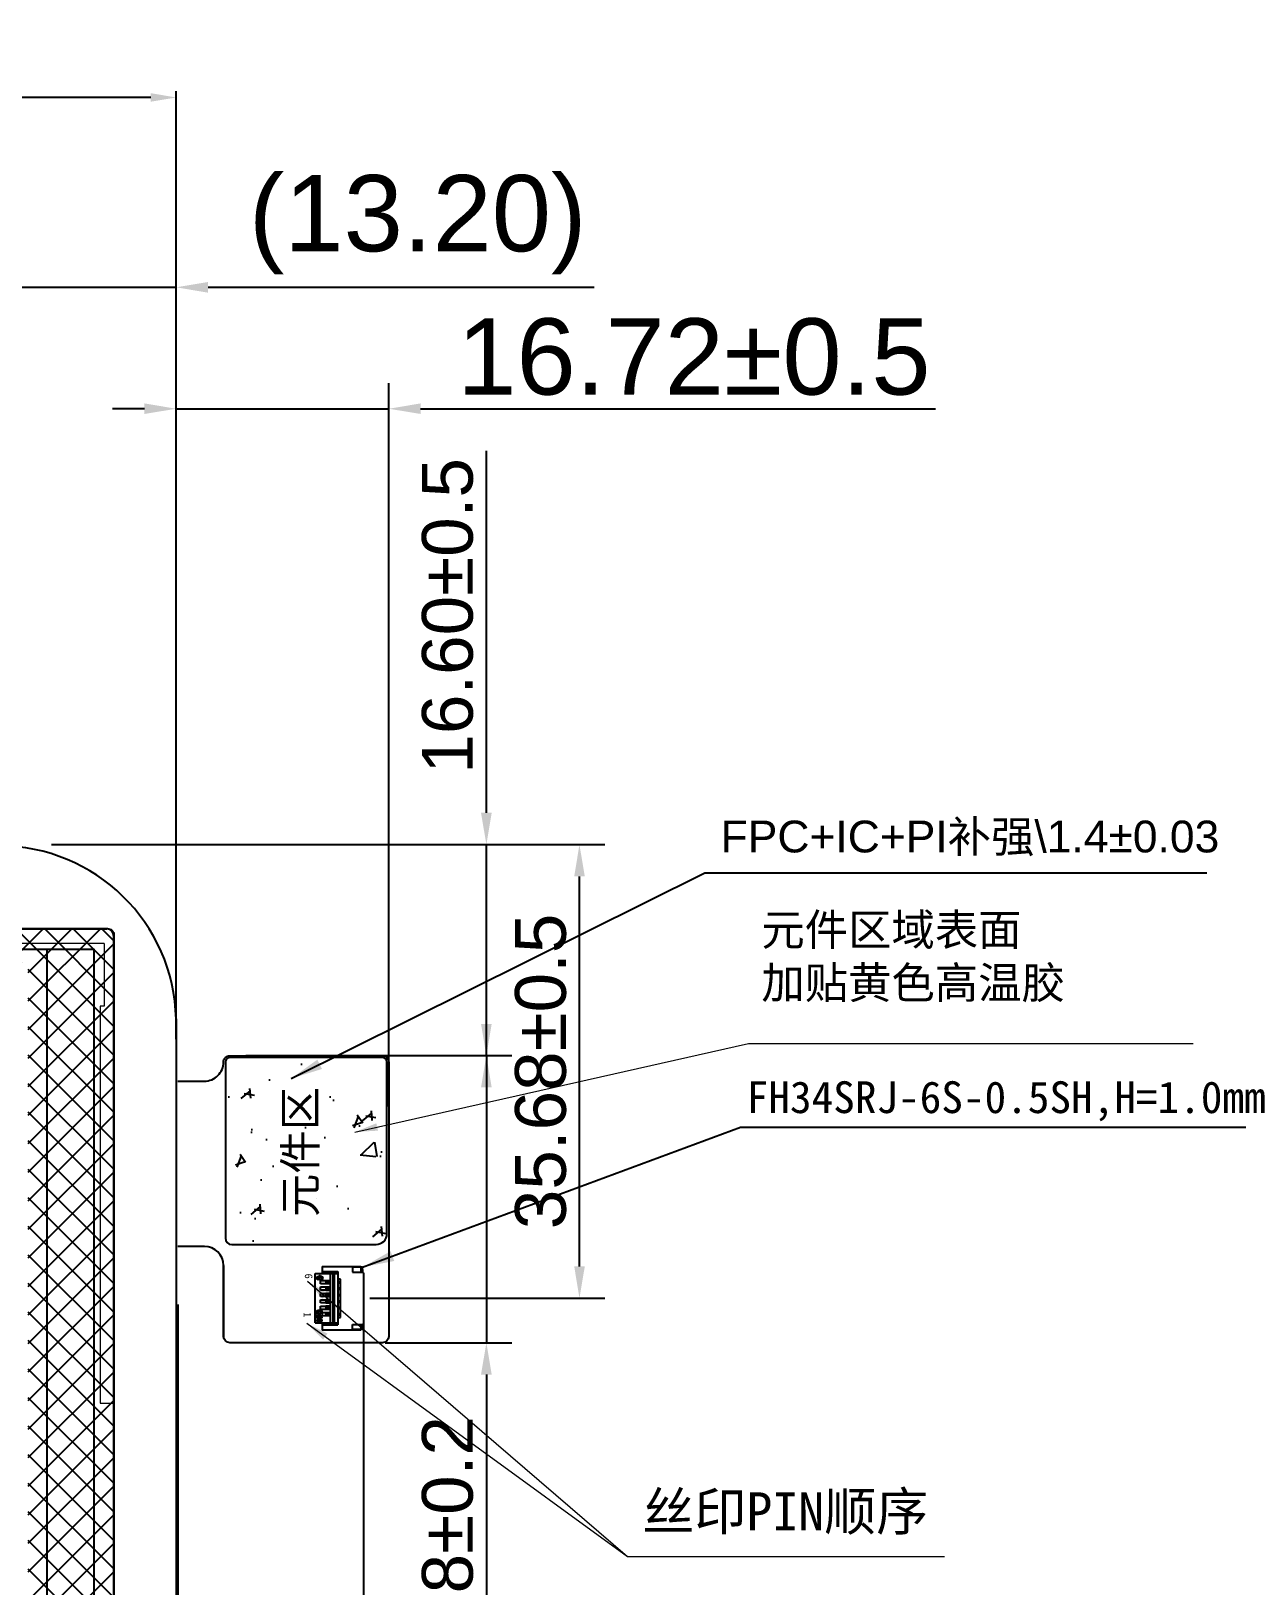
# Model space of a CAD drawing. Header units: millimetres. Extents: x 20905 to 43117, y -15595 to -5301.
# Drawn here: x 22468.1 to 22562.9, y -15026 to -14903.7 of the extents above; entities that cross this region are included whole.
import ezdxf

# ---------------------------------------------------------------- set-up
doc = ezdxf.new("R2010")
doc.units = ezdxf.units.MM
doc.header["$LTSCALE"] = 0.2
doc.header["$PDMODE"] = 35
for name, color, linetype in [('DIM', 4, 'Continuous'), ('FPC', 32, 'Continuous'), ('LCM', 5, 'Continuous'), ('tape', 62, 'Continuous'), ('元件', 1, 'Continuous'), ('反射', 4, 'Continuous')]:
    doc.layers.add(name, color=color, linetype=linetype)
doc.layers.add('HOU', color=7, linetype='Continuous', lineweight=13)
doc.styles.get("Standard").update_dxf_attribs({"font": 'simhei.ttf'})
doc.styles.add('TXT', font='arial.ttf', dxfattribs={"height": 3.5})
doc.styles.add('宋体', font='arial.ttf')
doc.dimstyles.new('D3.0', dxfattribs={"dimtxt": 3, "dimasz": 1.8, "dimexe": 1.2, "dimexo": 1.2, "dimgap": 1.2, "dimtad": 0, "dimzin": 1, "dimdsep": 46, "dimtxsty": '宋体', "dimcen": 0, "dimclrd": 3, "dimclre": 3, "dimclrt": 3, "dimadec": 0, "dimazin": 0, "dimtfac": 1, "dimtmove": 0, "dimatfit": 3, "dimfxl": 1, "dimlwd": 5, "dimlwe": 5, "dimarcsym": 0})
doc.dimstyles.get("Standard").update_dxf_attribs({"dimtxt": 4, "dimasz": 2.5, "dimexe": 1, "dimexo": 1, "dimtad": 1, "dimdsep": 46, "dimtxsty": '宋体', "dimcen": 0.09, "dimclrd": 256, "dimclre": 256, "dimclrt": 256, "dimadec": 0, "dimazin": 0, "dimtp": 0.005, "dimtm": 0.005, "dimtfac": 1, "dimtofl": 0, "dimtmove": 0, "dimatfit": 3, "dimfxl": 1, "dimtolj": 1, "dimlwd": -1, "dimlwe": -1, "dimarcsym": 0})
doc.dimstyles.new('STANDARD$0', dxfattribs={"dimtxt": 1.8, "dimasz": 2, "dimexe": 0.5, "dimexo": 0.6, "dimgap": 0.3, "dimtad": 0, "dimzin": 9, "dimdsep": 46, "dimtxsty": 'TXT', "dimcen": -2, "dimclrd": 256, "dimclre": 256, "dimclrt": 256, "dimadec": 1, "dimazin": 2, "dimtp": 0.2, "dimtm": 0.2, "dimtfac": 0.5, "dimtmove": 0, "dimatfit": 3, "dimfxl": 1, "dimtolj": 2, "dimarcsym": 0})

# ---------------------------------------------------------------- blocks, each defined once
blk = doc.blocks.new('*D44')
at = {"layer": 'Defpoints', "color": 0, "transparency": 16777216}
for p in [(22479.51, -14923.89), (22479.51, -14973.66), (22466.32, -14977.64)]:
    blk.add_point(p, dxfattribs=at)
at = {"layer": 'DIM', "lineweight": -2, "transparency": 16777216}
for p, q in [((22466.32, -14977.14), (22466.32, -14921.89)), ((22479.51, -14973.16), (22479.51, -14921.89)), ((22463.82, -14923.89), (22461.32, -14923.89)), ((22466.32, -14923.89), (22479.51, -14923.89)), ((22482.01, -14923.89), (22512.37, -14923.89))]:
    blk.add_line(p, q, dxfattribs=at)
at = {"layer": 'DIM', "transparency": 16777216}
for points in [[(22463.82, -14923.47), (22463.82, -14924.31), (22466.32, -14923.89)], [(22482.01, -14923.47), (22482.01, -14924.31), (22479.51, -14923.89)]]:
    blk.add_solid(points, dxfattribs=at)
at = {"layer": 'DIM', "transparency": 16777216, "insert": (22498.5, -14918.96), "char_height": 6, "attachment_point": 5, "style": '宋体'}
blk.add_mtext('\\A2;(13.20)', dxfattribs=at)
blk = doc.blocks.new('AUDIT_I_220730101107-2')
at = {"layer": 'FPC'}
h = blk.add_hatch(dxfattribs=at)
h.set_pattern_fill('AR-CONC', color=256, scale=0.05, style=0)
h.set_pattern_definition([(50, (-29004.0766, -694.529), (9.1092334, -0.7969543), [0.9525, -10.4775]), (355, (-29004.077, -694.529), (-1.7621413, 9.552832), [0.762, -8.382]), (100.451, (-29003.3175, -694.595), (7.347125, 8.7558344), [0.8095, -8.9045]), (46.1842, (-29004.077, -691.989), (13.553952, -2.1021164), [1.42875, -15.71625]), (96.6356, (-29002.947, -692.164), (11.870212, 12.371278), [1.21425, -13.35675]), (351.184, (-29004.077, -691.989), (11.87023, 12.371256), [1.143, -12.573]), (21, (-29002.8066, -692.624), (7.580744, -5.113276), [0.9525, -10.4775]), (326, (-29002.807, -692.624), (3.0901014, 9.2093983), [0.762, -8.382]), (71.4514, (-29002.175, -693.05), (10.6708245, 4.096143), [0.8095, -8.9045]), (37.5, (-29004.0766, -694.5287), (0.15443016, 4.22775194), [0, -8.2804, 0, -8.509, 0, -8.41375]), (7.5, (-29004.0766, -694.5287), (3.3409831, 5.00902874), [0, -4.8514, 0, -8.0899, 0, -3.20675]), (327.5, (-29006.9087, -694.5287), (6.77952976, -0.2864372), [0, -3.175, 0, -9.906, 0, -13.1445]), (317.5, (-29008.179, -694.529), (7.4064591, 1.2713246), [0, -4.1275, 0, -6.5786, 0, -9.3345])])
edge = h.paths.add_edge_path()
edge.add_line((11.54, -8.07), (-1.96, -8.07))
edge.add_arc((-1.96, -7.72), 0.35, 180, 270, ccw=False)
edge.add_line((-2.31, -7.72), (-2.31, 4.28))
edge.add_arc((-1.96, 4.28), 0.35, 89.9871, 180, ccw=False)
edge.add_arc((-1.96, 6.28), 1.65, 269.9871, 270)
edge.add_line((-1.96, 4.63), (11.89, 4.63))
edge.add_arc((11.89, 4.13), 0.5, 0, 90, ccw=False)
edge.add_line((12.39, 4.13), (12.39, -7.22))
edge.add_arc((11.54, -7.22), 0.85, 270, 360, ccw=False)
blk = doc.blocks.new('Z$W@#3A296A24')
at = {"color": 7, "linetype": 'Continuous'}
for p, q in [((3.6, 5), (0.55, 5)), ((0.55, 4.44), (0.55, 5)), ((3.6, 4.6), (3.6, 5)), ((0, 4.44), (1.78, 4.44)), ((0, 4.44), (0, 0.56)), ((0.18, 4.06), (0.11, 4)), ((0.11, 3.77), (0.11, 4)), ((0.11, 3.77), (0.14, 3.75)), ((0.14, 3.75), (0.11, 3.73)), ((0.11, 3.51), (0.11, 3.73)), ((0.12, 4.29), (0.56, 4.29)), ((0.12, 4.23), (0.12, 4.29)), ((0.45, 4.23), (0.12, 4.23)), ((0.45, 4.23), (0.18, 4.06)), ((0.22, 3.95), (0.25, 3.98)), ((0.22, 3.95), (0.22, 3.82)), ((0.25, 3.79), (0.22, 3.82)), ((0.22, 3.68), (0.25, 3.71)), ((0.22, 3.56), (0.22, 3.68)), ((0.56, 3.98), (0.25, 3.98)), ((0.25, 3.79), (0.43, 3.79)), ((0.43, 3.71), (0.25, 3.71)), ((0.3, 4.06), (0.56, 4.23)), ((0.3, 4.06), (0.5, 4.06)), ((0.46, 3.82), (0.43, 3.79)), ((0.43, 3.71), (0.46, 3.68)), ((0.46, 3.95), (0.51, 3.95)), ((0.46, 3.82), (0.46, 3.95)), ((0.46, 3.56), (0.46, 3.68)), ((0.56, 4), (0.5, 4.06)), ((0.56, 3.89), (0.51, 3.95)), ((0.54, 3.75), (0.56, 3.77)), ((0.56, 3.73), (0.54, 3.75)), ((0.55, 4.6), (1.78, 4.6)), ((0.55, 4.57), (0.7, 4.47)), ((0.56, 4.29), (0.56, 4.23)), ((0.56, 4), (0.56, 3.98)), ((0.56, 3.89), (0.56, 3.77)), ((0.56, 3.73), (0.56, 3.51)), ((0.7, 4.47), (1.78, 4.47)), ((0.7, 4.47), (0.7, 4.44)), ((0.85, 3.86), (1.18, 3.86)), ((0.85, 3.62), (0.85, 3.86)), ((0.85, 3.79), (1.18, 3.79)), ((0.85, 3.69), (1.18, 3.69)), ((0.9, 4.44), (0.9, 4.47)), ((0.9, 3.79), (0.9, 3.86)), ((0.9, 3.62), (0.9, 3.69)), ((0.91, 3.69), (0.91, 3.79)), ((0.93, 3.79), (0.93, 3.86)), ((0.93, 3.62), (0.93, 3.69)), ((0.95, 3.62), (1.05, 3.69)), ((1.05, 3.81), (0.98, 3.86)), ((1.01, 3.69), (1.01, 3.79)), ((1.05, 3.81), (1.18, 3.81)), ((1.08, 3.69), (1.08, 3.79)), ((1.18, 0.53), (1.18, 4.47)), ((1.23, 4.44), (1.23, 4.47)), ((1.34, 4.44), (1.48, 4.52)), ((1.34, 4.44), (1.34, 4.47)), ((1.43, 4.44), (1.43, 0.56)), ((1.53, 4.52), (1.48, 4.52)), ((1.53, 4.52), (1.64, 4.44)), ((1.53, 4.44), (1.53, 0.56)), ((1.78, 0.4), (1.78, 4.6)), ((1.78, 4), (2, 4)), ((1.78, 3.81), (2, 3.81)), ((2, 3.79), (1.78, 3.79)), ((1.78, 3.69), (2, 3.69)), ((2, 4), (2, 1)), ((3.73, 4.76), (3.6, 4.76)), ((3.6, 4.61), (3.73, 4.61)), ((3.7, 4.6), (3.6, 4.6)), ((3.7, 4.6), (3.8, 4.5)), ((3.72, 4.61), (3.72, 4.76)), ((3.73, 4.76), (3.73, 4.61)), ((3.8, 0.5), (3.8, 4.5)), ((0.11, 3.51), (0.18, 3.45)), ((0.5, 3.45), (0.18, 3.45)), ((0.25, 3.52), (0.22, 3.56)), ((0.25, 3.52), (0.43, 3.52)), ((0.46, 3.56), (0.43, 3.52)), ((0.5, 3.45), (0.56, 3.51)), ((0.85, 3.62), (1.18, 3.62)), ((0.85, 3.36), (1.18, 3.36)), ((0.85, 3.12), (0.85, 3.36)), ((0.85, 3.29), (1.18, 3.29)), ((0.85, 3.19), (1.18, 3.19)), ((1.18, 3.12), (0.85, 3.12)), ((0.85, 2.86), (1.18, 2.86)), ((0.85, 2.62), (0.85, 2.86)), ((0.85, 2.79), (1.18, 2.79)), ((0.85, 2.69), (1.18, 2.69)), ((1.18, 2.62), (0.85, 2.62)), ((0.9, 3.29), (0.9, 3.36)), ((0.9, 3.12), (0.9, 3.19)), ((0.9, 2.79), (0.9, 2.86)), ((0.9, 2.62), (0.9, 2.69)), ((0.91, 3.29), (0.91, 3.19)), ((0.91, 2.69), (0.91, 2.79)), ((0.93, 3.29), (0.93, 3.36)), ((0.93, 3.12), (0.93, 3.19)), ((0.93, 2.79), (0.93, 2.86)), ((0.93, 2.62), (0.93, 2.69)), ((0.95, 3.12), (1.05, 3.19)), ((0.95, 2.62), (1.05, 2.69)), ((1.05, 3.31), (0.98, 3.36)), ((1.05, 2.81), (0.98, 2.86)), ((1.01, 3.19), (1.01, 3.29)), ((1.01, 2.79), (1.01, 2.69)), ((1.05, 3.31), (1.18, 3.31)), ((1.05, 2.81), (1.18, 2.81)), ((1.08, 3.19), (1.08, 3.29)), ((1.08, 2.79), (1.08, 2.69)), ((1.78, 3.31), (2, 3.31)), ((2, 3.29), (1.78, 3.29)), ((1.78, 3.19), (2, 3.19)), ((1.78, 2.81), (2, 2.81)), ((2, 2.79), (1.78, 2.79)), ((1.78, 2.69), (2, 2.69)), ((0.85, 2.36), (1.18, 2.36)), ((0.85, 2.12), (0.85, 2.36)), ((0.85, 2.29), (1.18, 2.29)), ((0.85, 2.19), (1.18, 2.19)), ((1.18, 2.12), (0.85, 2.12)), ((0.85, 1.86), (1.18, 1.86)), ((0.85, 1.62), (0.85, 1.86)), ((0.85, 1.79), (1.18, 1.79)), ((0.85, 1.69), (1.18, 1.69)), ((1.18, 1.62), (0.85, 1.62)), ((1.18, 1.36), (0.85, 1.36)), ((0.85, 1.12), (0.85, 1.36)), ((0.85, 1.29), (1.18, 1.29)), ((0.9, 2.29), (0.9, 2.36)), ((0.9, 2.12), (0.9, 2.19)), ((0.9, 1.79), (0.9, 1.86)), ((0.9, 1.62), (0.9, 1.69)), ((0.9, 1.29), (0.9, 1.36)), ((0.91, 2.19), (0.91, 2.29)), ((0.91, 1.79), (0.91, 1.69)), ((0.91, 1.19), (0.91, 1.29)), ((0.93, 2.36), (0.93, 2.29)), ((0.93, 2.19), (0.93, 2.12)), ((0.93, 1.79), (0.93, 1.86)), ((0.93, 1.62), (0.93, 1.69)), ((0.93, 1.36), (0.93, 1.29)), ((0.95, 2.12), (1.05, 2.19)), ((0.95, 1.62), (1.05, 1.69)), ((1.05, 2.31), (0.98, 2.36)), ((1.05, 1.81), (0.98, 1.86)), ((1.05, 1.31), (0.98, 1.36)), ((1.01, 2.19), (1.01, 2.29)), ((1.01, 1.69), (1.01, 1.79)), ((1.01, 1.29), (1.01, 1.19)), ((1.18, 2.31), (1.05, 2.31)), ((1.18, 1.81), (1.05, 1.81)), ((1.18, 1.31), (1.05, 1.31)), ((1.08, 2.19), (1.08, 2.29)), ((1.08, 1.69), (1.08, 1.79)), ((1.08, 1.29), (1.08, 1.19)), ((2, 2.31), (1.78, 2.31)), ((2, 2.29), (1.78, 2.29)), ((1.78, 2.19), (2, 2.19)), ((2, 1.81), (1.78, 1.81)), ((2, 1.79), (1.78, 1.79)), ((1.78, 1.69), (2, 1.69)), ((2, 1.31), (1.78, 1.31)), ((2, 1.29), (1.78, 1.29)), ((0, 0.56), (1.78, 0.56)), ((0.16, 0.97), (0.15, 0.93)), ((0.15, 0.89), (0.15, 0.93)), ((0.15, 0.89), (0.16, 0.84)), ((0.19, 1.02), (0.16, 0.97)), ((0.16, 0.84), (0.19, 0.8)), ((0.23, 1.05), (0.19, 1.02)), ((0.19, 0.8), (0.23, 0.77)), ((0.2, 0.94), (0.21, 0.96)), ((0.2, 0.94), (0.2, 0.88)), ((0.21, 0.85), (0.2, 0.88)), ((0.21, 0.96), (0.23, 0.99)), ((0.23, 0.82), (0.21, 0.85)), ((0.26, 1.06), (0.23, 1.05)), ((0.23, 0.99), (0.26, 1.01)), ((0.26, 0.81), (0.23, 0.82)), ((0.23, 0.77), (0.27, 0.75)), ((0.26, 1.06), (0.26, 1.01)), ((0.28, 0.8), (0.26, 0.81)), ((0.27, 0.75), (0.34, 0.74)), ((0.34, 0.79), (0.28, 0.8)), ((0.32, 0.98), (0.31, 0.94)), ((0.31, 0.89), (0.31, 0.94)), ((0.31, 0.89), (0.32, 0.84)), ((0.35, 1.03), (0.32, 0.98)), ((0.32, 0.84), (0.36, 0.79)), ((0.34, 0.79), (0.36, 0.79)), ((0.41, 0.74), (0.34, 0.74)), ((0.38, 1.06), (0.35, 1.03)), ((0.36, 0.95), (0.37, 0.97)), ((0.36, 0.95), (0.36, 0.88)), ((0.37, 0.85), (0.36, 0.88)), ((0.37, 0.97), (0.39, 1)), ((0.39, 0.82), (0.37, 0.85)), ((0.43, 1.08), (0.38, 1.06)), ((0.39, 1), (0.41, 1.02)), ((0.41, 0.81), (0.39, 0.82)), ((0.41, 1.02), (0.44, 1.03)), ((0.44, 0.8), (0.41, 0.81)), ((0.41, 0.74), (0.48, 0.75)), ((0.43, 1.08), (0.48, 1.08)), ((0.47, 1.03), (0.44, 1.03)), ((0.44, 0.8), (0.47, 0.8)), ((0.47, 1.03), (0.49, 1.02)), ((0.49, 0.81), (0.47, 0.8)), ((0.52, 1.06), (0.48, 1.08)), ((0.48, 0.75), (0.52, 0.77)), ((0.49, 1.02), (0.52, 1)), ((0.52, 0.82), (0.49, 0.81)), ((0.56, 1.03), (0.52, 1.06)), ((0.52, 1), (0.54, 0.97)), ((0.54, 0.85), (0.52, 0.82)), ((0.52, 0.77), (0.56, 0.8)), ((0.54, 0.97), (0.55, 0.95)), ((0.55, 0.88), (0.54, 0.85)), ((0.55, 0.88), (0.55, 0.95)), ((0.55, 0), (0.55, 0.56)), ((0.7, 0.53), (0.55, 0.43)), ((0.55, 0.4), (1.78, 0.4)), ((0.59, 0.98), (0.56, 1.03)), ((0.56, 0.8), (0.59, 0.84)), ((0.6, 0.94), (0.59, 0.98)), ((0.59, 0.84), (0.6, 0.89)), ((0.6, 0.94), (0.6, 0.89)), ((0.7, 0.56), (0.7, 0.53)), ((1.78, 0.53), (0.7, 0.53)), ((0.85, 1.19), (1.18, 1.19)), ((0.85, 1.12), (1.18, 1.12)), ((0.9, 1.12), (0.9, 1.19)), ((0.9, 0.53), (0.9, 0.56)), ((0.93, 1.19), (0.93, 1.12)), ((0.95, 1.12), (1.05, 1.19)), ((1.23, 0.53), (1.23, 0.56)), ((1.34, 0.56), (1.48, 0.48)), ((1.34, 0.53), (1.34, 0.56)), ((1.48, 0.48), (1.53, 0.48)), ((1.53, 0.48), (1.64, 0.56)), ((1.78, 1.19), (2, 1.19)), ((2, 1), (1.78, 1)), ((3.6, 0.4), (3.7, 0.4)), ((3.6, 0), (3.6, 0.4)), ((3.73, 0.39), (3.6, 0.39)), ((3.6, 0.24), (3.73, 0.24)), ((3.8, 0.5), (3.7, 0.4)), ((3.72, 0.24), (3.72, 0.39)), ((3.73, 0.39), (3.73, 0.24)), ((0.55, 0), (3.6, 0))]:
    blk.add_line(p, q, dxfattribs=at)
at = {"color": 4, "linetype": 'Continuous'}
for p, q in [((3.74, 4.95), (2.94, 4.95)), ((2.94, 4.95), (2.94, 4.55)), ((3.74, 4.55), (3.74, 4.95)), ((1.18, 3.87), (0.44, 3.87)), ((0.44, 3.87), (0.44, 3.61)), ((2.94, 4.55), (3.74, 4.55)), ((0.44, 3.61), (1.18, 3.61)), ((1.18, 3.37), (0.44, 3.37)), ((0.44, 3.37), (0.44, 3.11)), ((0.44, 3.11), (1.18, 3.11)), ((1.18, 2.87), (0.44, 2.87)), ((0.44, 2.87), (0.44, 2.61)), ((0.44, 2.61), (1.18, 2.61)), ((1.18, 2.37), (0.44, 2.37)), ((0.44, 2.37), (0.44, 2.11)), ((0.44, 2.11), (1.18, 2.11)), ((1.18, 1.87), (0.44, 1.87)), ((0.44, 1.87), (0.44, 1.61)), ((0.44, 1.61), (1.18, 1.61)), ((1.18, 1.37), (0.44, 1.37)), ((0.44, 1.37), (0.44, 1.11)), ((0.44, 1.11), (1.18, 1.11)), ((2.94, 0.45), (3.74, 0.45)), ((2.94, 0.05), (2.94, 0.45)), ((3.74, 0.05), (2.94, 0.05)), ((3.74, 0.45), (3.74, 0.05))]:
    blk.add_line(p, q, dxfattribs=at)
blk = doc.blocks.new('*D48')
at = {"layer": 'Defpoints', "color": 0, "transparency": 16777216}
for p in [(22479.51, -14933.44), (22479.51, -14976.6), (22496.23, -14988.81)]:
    blk.add_point(p, dxfattribs=at)
at = {"layer": 'DIM', "lineweight": -2, "transparency": 16777216}
for p, q in [((22479.51, -14976.1), (22479.51, -14931.44)), ((22496.23, -14988.31), (22496.23, -14931.44)), ((22477.01, -14933.44), (22474.51, -14933.44)), ((22479.51, -14933.44), (22496.23, -14933.44)), ((22498.73, -14933.44), (22539.21, -14933.44))]:
    blk.add_line(p, q, dxfattribs=at)
at = {"layer": 'DIM', "transparency": 16777216}
for points in [[(22477.01, -14933.02), (22477.01, -14933.85), (22479.51, -14933.44)], [(22498.73, -14933.02), (22498.73, -14933.85), (22496.23, -14933.44)]]:
    blk.add_solid(points, dxfattribs=at)
at = {"layer": 'DIM', "transparency": 16777216, "insert": (22520.22, -14929.37), "char_height": 6, "attachment_point": 5, "style": '宋体'}
blk.add_mtext('\\A2;16.72%%P0.5', dxfattribs=at)
blk = doc.blocks.new('*D49')
at = {"layer": 'Defpoints', "color": 0, "transparency": 16777216}
for p in [(22469.2, -14967.72), (22484.48, -14984.32), (22503.9, -14984.32)]:
    blk.add_point(p, dxfattribs=at)
at = {"layer": 'DIM', "lineweight": -2, "transparency": 16777216}
for p, q in [((22503.9, -14965.22), (22503.9, -14936.74)), ((22469.7, -14967.72), (22505.9, -14967.72)), ((22503.9, -14984.32), (22503.9, -14967.72)), ((22484.98, -14984.32), (22505.9, -14984.32)), ((22503.9, -14986.82), (22503.9, -14989.32))]:
    blk.add_line(p, q, dxfattribs=at)
at = {"layer": 'DIM', "transparency": 16777216}
for points in [[(22503.48, -14965.22), (22504.32, -14965.22), (22503.9, -14967.72)], [(22503.48, -14986.82), (22504.32, -14986.82), (22503.9, -14984.32)]]:
    blk.add_solid(points, dxfattribs=at)
at = {"layer": 'DIM', "transparency": 16777216, "insert": (22500.86, -14949.73), "char_height": 6, "attachment_point": 5, "rotation": 90, "style": '宋体'}
blk.add_mtext('\\A2;{\\H0.66667x;16.60%%P0.5}', dxfattribs=at)
blk = doc.blocks.new('*D51')
at = {"layer": 'Defpoints', "color": 0, "transparency": 16777216}
for p in [(22495.44, -14984.32), (22495.44, -15006.9), (22503.9, -15006.9)]:
    blk.add_point(p, dxfattribs=at)
at = {"layer": 'DIM', "lineweight": -2, "transparency": 16777216}
for p, q in [((22503.9, -14981.82), (22503.9, -14979.32)), ((22495.94, -14984.32), (22505.9, -14984.32)), ((22503.9, -14984.32), (22503.9, -15006.9)), ((22495.94, -15006.9), (22505.9, -15006.9)), ((22503.9, -15009.4), (22503.9, -15038.26))]:
    blk.add_line(p, q, dxfattribs=at)
at = {"layer": 'DIM', "transparency": 16777216}
for points in [[(22503.48, -14981.82), (22504.32, -14981.82), (22503.9, -14984.32)], [(22503.48, -15009.4), (22504.32, -15009.4), (22503.9, -15006.9)]]:
    blk.add_solid(points, dxfattribs=at)
at = {"layer": 'DIM', "transparency": 16777216, "insert": (22500.86, -15025.08), "char_height": 6, "attachment_point": 5, "rotation": 90, "style": '宋体'}
blk.add_mtext('\\A2;{\\H0.66667x;22.58%%P0.2}', dxfattribs=at)
blk = doc.blocks.new('*D52')
at = {"layer": 'Defpoints', "color": 0, "transparency": 16777216}
for p in [(22479.63, -15003.4), (22494.23, -15003.4), (22479.63, -15047.21)]:
    blk.add_point(p, dxfattribs=at)
at = {"layer": 'DIM', "lineweight": -2, "transparency": 16777216}
for p, q in [((22479.63, -15003.9), (22479.63, -15049.21)), ((22494.23, -15003.9), (22494.23, -15049.21)), ((22477.13, -15047.21), (22474.63, -15047.21)), ((22479.63, -15047.21), (22494.23, -15047.21)), ((22496.73, -15047.21), (22525.21, -15047.21))]:
    blk.add_line(p, q, dxfattribs=at)
at = {"layer": 'DIM', "transparency": 16777216}
for points in [[(22477.13, -15046.79), (22477.13, -15047.63), (22479.63, -15047.21)], [(22496.73, -15046.79), (22496.73, -15047.63), (22494.23, -15047.21)]]:
    blk.add_solid(points, dxfattribs=at)
at = {"layer": 'DIM', "transparency": 16777216, "insert": (22512.22, -15044.17), "char_height": 6, "attachment_point": 5, "style": '宋体'}
blk.add_mtext('\\A2;{\\H0.66667x;14.60%%P0.5}', dxfattribs=at)
blk = doc.blocks.new('*D53')
at = {"layer": 'Defpoints', "color": 0, "transparency": 16777216}
for p in [(22471.75, -14967.72), (22511.22, -14967.72), (22494.23, -15003.4)]:
    blk.add_point(p, dxfattribs=at)
at = {"layer": 'DIM', "lineweight": -2, "transparency": 16777216}
for p, q in [((22472.25, -14967.72), (22513.22, -14967.72)), ((22511.22, -15000.9), (22511.22, -14970.22)), ((22494.73, -15003.4), (22513.22, -15003.4))]:
    blk.add_line(p, q, dxfattribs=at)
at = {"layer": 'DIM', "transparency": 16777216}
for points in [[(22510.81, -14970.22), (22511.64, -14970.22), (22511.22, -14967.72)], [(22510.81, -15000.9), (22511.64, -15000.9), (22511.22, -15003.4)]]:
    blk.add_solid(points, dxfattribs=at)
at = {"layer": 'DIM', "transparency": 16777216, "insert": (22508.18, -14985.56), "char_height": 6, "attachment_point": 5, "rotation": 90, "style": '宋体'}
blk.add_mtext('\\A2;{\\H0.66667x;35.68%%P0.5}', dxfattribs=at)
blk = doc.blocks.new('LCM')
at = {"layer": 'tape', "linetype": 'ByBlock'}
h = blk.add_hatch(dxfattribs=at)
h.set_pattern_fill('ANSI37', color=256, scale=0.5, style=0)
h.set_pattern_definition([(45, (-4594.2397, 2209.7575), (-1.122532, 1.122532), []), (135, (-4594.2397, 2209.7575), (-1.122532, -1.122532), [])])
edge = h.paths.add_edge_path()
edge.add_line((33.171, -226.368), (31.171, -225.368))
edge.add_line((31.171, -225.368), (-3.32, -225.368))
edge.add_arc((-3.32, -224.868), 0.5, 180, 270, ccw=False)
edge.add_line((-3.82, -224.868), (-3.82, 2.732))
edge.add_arc((-3.32, 2.732), 0.5, 90, 180, ccw=False)
edge.add_line((-3.32, 3.232), (138.68, 3.232))
edge.add_arc((138.68, 2.732), 0.5, 0, 90, ccw=False)
edge.add_line((139.18, 2.732), (139.18, -224.868))
edge.add_arc((138.68, -224.868), 0.5, -90, 0, ccw=False)
edge.add_line((138.68, -225.368), (85.386, -225.368))
edge.add_line((85.386, -225.368), (83.711, -226.368))
edge.add_line((83.711, -226.368), (33.171, -226.368))
h.paths.add_polyline_path([(-1.1, -218.64), (136.46, -218.64), (136.46, 1.1), (-1.1, 1.1)], flags=16)
at = {"layer": 'HOU', "linetype": 'ByBlock'}
for p, q in [((139.13, 2.682), (139.13, -224.818)), ((138.01, -224.6), (138.01, -216.3)), ((101.864, -224.3), (101.864, -225.318)), ((133.08, -224.3), (101.864, -224.3)), ((133.08, -224.6), (133.08, -224.3)), ((138.01, -224.6), (133.08, -224.6)), ((138.63, -225.318), (-3.27, -225.318))]:
    blk.add_line(p, q, dxfattribs=at)
blk.add_arc((138.63, -224.818), 0.5, 270, 0, dxfattribs=at)
at = {"layer": 'LCM', "linetype": 'ByBlock'}
for points in [[(-2.2, 2), (137.56, 2), (137.56, -223.8), (-2.2, -223.8)], [(137.56, -220.1), (-2.2, -220.1), (-2.2, 2), (137.56, 2)]]:
    blk.add_lwpolyline(points, close=True, dxfattribs=at)
at = {"layer": 'tape', "linetype": 'ByBlock'}
blk.add_lwpolyline([(33.171, -226.368), (31.171, -225.368), (-3.32, -225.368, -0.4142136), (-3.82, -224.868), (-3.82, 2.732, -0.4142136), (-3.32, 3.232), (138.68, 3.232, -0.4142136), (139.18, 2.732), (139.18, -224.868, -0.4142136), (138.68, -225.368), (85.386, -225.368), (85.386, -225.368), (83.711, -226.368)], format="xyb", close=True, dxfattribs=at)
blk = doc.blocks.new('*D84')
at = {"layer": 'Defpoints', "color": 0, "transparency": 16777216}
for p in [(22479.51, -14908.96), (22235.55, -14981.72), (22479.51, -14983.63)]:
    blk.add_point(p, dxfattribs=at)
at = {"layer": '反射', "lineweight": -2, "transparency": 16777216}
for p, q in [((22235.55, -14981.12), (22235.55, -14908.46)), ((22237.55, -14908.96), (22337.55, -14908.96)), ((22477.51, -14908.96), (22377.51, -14908.96)), ((22479.51, -14983.03), (22479.51, -14908.46))]:
    blk.add_line(p, q, dxfattribs=at)
at = {"layer": '反射', "transparency": 16777216}
for points in [[(22237.55, -14908.62), (22237.55, -14909.29), (22235.55, -14908.96)], [(22477.51, -14908.62), (22477.51, -14909.29), (22479.51, -14908.96)]]:
    blk.add_solid(points, dxfattribs=at)
at = {"layer": '反射', "transparency": 16777216, "insert": (22357.53, -14908.96), "char_height": 3.5, "attachment_point": 5, "style": 'TXT'}
blk.add_mtext('\\A2;243.96(LENS OD)', dxfattribs=at)

msp = doc.modelspace()

# ---------------------------------------------------------------- linework, layer by layer
at = {"color": 7, "linetype": 'Continuous'}
msp.add_line((22479.5121, -14983.171), (22479.5121, -15106.475), dxfattribs=at)
msp.add_arc((22465.5974, -14981.723), 13.9, 1.19088, 90, dxfattribs=at)
msp.add_open_spline([(22479.4944, -14981.4342), (22479.5004, -14981.7234), (22479.5087, -14982.3022), (22479.5114, -14982.8813), (22479.5121, -14983.171)], degree=3, knots=[0, 0, 0, 0, 0.4998712, 1, 1, 1, 1], dxfattribs=at)
at = {"layer": 'FPC'}
msp.add_line((22483.2284, -15000.823), (22483.2284, -15006.4035), dxfattribs=at)
msp.add_lwpolyline([(22479.6254, -14986.3235), (22481.7284, -14986.3235, 0.41427967), (22483.2284, -14984.8231, -0.41427967), (22483.7284, -14984.323), (22495.7284, -14984.323, -0.41421356), (22496.2284, -14984.823), (22496.2284, -15006.4035, -0.41421356), (22495.7284, -15006.9035), (22483.7284, -15006.9035, -0.41421356), (22483.2284, -15006.4035), (22483.2284, -15000.823, 0.41421356), (22481.7284, -14999.323), (22479.6254, -14999.323)], format="xyb", dxfattribs=at)
at = {"layer": 'FPC', "color": 0}
msp.add_lwpolyline([(22496.0784, -14998.323), (22496.0784, -14984.823, 0.41421356), (22495.7284, -14984.473), (22483.7284, -14984.473, 0.41427967), (22483.3784, -14984.8231, -0.00005643), (22483.3784, -14984.8235), (22483.3784, -14998.673, 0.41421356), (22483.8784, -14999.173), (22495.2284, -14999.173, 0.41421356)], format="xyb", close=True, dxfattribs=at)

# ---------------------------------------------------------------- block references
at = {"xscale": -1, "rotation": 180}
msp.add_blockref('Z$W@#3A296A24', (22490.4284, -15000.9035), dxfattribs=at)
at = {"layer": 'FPC', "color": 0, "xscale": -1, "rotation": 90}
msp.add_blockref('AUDIT_I_220730101107-2', (22488.006, -14986.7842), dxfattribs=at)
at = {"layer": 'LCM', "rotation": 90}
msp.add_blockref('LCM', (22249.2374, -15113.503), dxfattribs=at)

# ---------------------------------------------------------------- texts
at = {"char_height": 2.5, "attachment_point": 1, "style": '宋体'}
for s, insert, width in [('FPC+IC+PI{\\fSimSun|b0|i0|c134|p2;补强}\\\\1.4±0.03', (22522.3248, -14965.8347), 39.898738), ('{\\fSimSun|b0|i0|c134|p2;\\C0;FH34SRJ-6S-0.5SH,H=1.0mm}', (22524.3716, -14986.3375), 42.750889)]:
    msp.add_mtext(s, dxfattribs=dict(at, insert=insert, width=width))
at = {"layer": 'DIM', "width": 36.009371, "attachment_point": 1, "style": '宋体'}
for s, insert, char_height in [('{\\fSimSun|b0|i0|c134|p2;\\C1;元件区域表面\\P加贴黄色高温胶}', (22525.5261, -14973.1636), 2.5), ('{\\fSimSun|b0|i0|c134|p2;\\C1;丝印PIN顺序}', (22516.1612, -15018.6583), 3)]:
    msp.add_mtext(s, dxfattribs=dict(at, insert=insert, char_height=char_height))
at = {"layer": 'FPC', "color": 6, "char_height": 0.6, "width": 0.367236, "attachment_point": 3, "rotation": 270}
for s, insert in [('6', (22490.228, -15001.8676)), ('1', (22490.1203, -15004.9064))]:
    msp.add_mtext(s, dxfattribs=dict(at, insert=insert))
at = {"layer": '元件', "color": 0, "lineweight": 9, "insert": (22488.006, -14986.7842), "char_height": 2.5, "width": 11.027006, "attachment_point": 3, "rotation": 90}
msp.add_mtext('元件区', dxfattribs=at)

# ---------------------------------------------------------------- dimensions: what is measured, and where the dimension line sits
at = {"layer": 'DIM'}
for base, p1, p2, text, picture, middle in [((22479.5121, -14923.8905), (22466.3154, -14977.643), (22479.5121, -14973.6602), '(<>)', '*D44', (22498.4992, -14923.8905)), ((22479.5121, -14933.4357), (22496.2284, -14988.8136), (22479.5121, -14976.598), '<>%%P0.5', '*D48', (22520.2182, -14933.4357)), ((22479.6254, -15047.209), (22494.2284, -15003.4035), (22479.6254, -15003.4035), '{\\H0.66667x;<>%%P0.5}', '*D52', (22512.2216, -15047.209))]:
    dim = msp.add_linear_dim(base=base, p1=p1, p2=p2, text=text, dimstyle='STANDARD$0', override={"dimtxt": 6, "dimasz": 2.5, "dimexe": 2, "dimexo": 0.5, "dimgap": 1, "dimtad": 1, "dimzin": 0, "dimtxsty": '宋体', "dimaunit": 1, "dimadec": 4, "dimatfit": 0, "dimtvp": 0.928571, "dimarcsym": 2}, dxfattribs=at)
    dim.commit()
    dim.dimension.update_dxf_attribs({"geometry": picture, "text_midpoint": middle, "dimtype": 160})
dim = msp.add_linear_dim(base=(22503.9012, -14984.323), p1=(22469.1982, -14967.723), p2=(22484.4788, -14984.323), angle=90, text='{\\H0.66667x;<>%%P0.5}', dimstyle='STANDARD$0', override={"dimtxt": 6, "dimasz": 2.5, "dimexe": 2, "dimexo": 0.5, "dimgap": 1, "dimtad": 1, "dimzin": 0, "dimtxsty": '宋体', "dimaunit": 1, "dimadec": 4, "dimatfit": 0, "dimtvp": 0.928571, "dimarcsym": 2}, dxfattribs=at)
dim.commit()
dim.dimension.update_dxf_attribs({"geometry": '*D49', "text_midpoint": (22503.9012, -14949.7298), "dimtype": 160})
for base, p1, p2, text, picture, middle in [((22511.2245, -14967.723), (22494.2284, -15003.4035), (22471.749, -14967.723), '{\\H0.66667x;<>%%P0.5}', '*D53', (22508.1809, -14985.5633)), ((22503.9012, -15006.9035), (22495.44, -14984.323), (22495.44, -15006.9035), '{\\H0.66667x;<>%%P0.2}', '*D51', (22500.8589, -15025.0836))]:
    dim = msp.add_linear_dim(base=base, p1=p1, p2=p2, angle=90, text=text, dimstyle='STANDARD$0', override={"dimtxt": 6, "dimasz": 2.5, "dimexe": 2, "dimexo": 0.5, "dimgap": 1, "dimtad": 1, "dimzin": 0, "dimtxsty": '宋体', "dimaunit": 1, "dimadec": 4, "dimatfit": 0, "dimtvp": 0.928571, "dimarcsym": 2}, dxfattribs=at)
    dim.commit()
    dim.dimension.update_dxf_attribs({"geometry": picture, "text_midpoint": middle})
at = {"layer": '反射'}
dim = msp.add_linear_dim(base=(22479.5121, -14908.9567), p1=(22235.5503, -14981.7234), p2=(22479.5121, -14983.6293), text='<>(LENS OD)', dimstyle='STANDARD$0', override={"dimfxl": 1.25, "dimarcsym": 1}, dxfattribs=at)
dim.commit()
dim.dimension.update_dxf_attribs({"geometry": '*D84', "text_midpoint": (22357.5312, -14908.9567), "dimtype": 160})

# ---------------------------------------------------------------- leaders
for points in [[(22488.5548, -14986.1138), (22521.0727, -14969.9425), (22560.5708, -14969.9425)], [(22494.1684, -15000.9535), (22523.8746, -14989.949), (22566.568, -14989.949)]]:
    msp.add_leader(points, dimstyle='Standard', override={"dimgap": 0.625, "dimtad": 0, "dimfxl": 1.25, "dimarcsym": 1})
at = {"color": 2, "lineweight": 0}
for points in [[(22493.5556, -14990.3251), (22524.5054, -14983.3734), (22559.4875, -14983.3734)], [(22489.8337, -15002.0441), (22515.0118, -15023.7232)], [(22489.7771, -15005.3584), (22515.0118, -15023.7232), (22539.918, -15023.7232)]]:
    msp.add_leader(points, dimstyle='D3.0', override={"dimtxt": 5, "dimdec": 1, "dimtol": 1, "dimtp": 0.2, "dimtm": 0.2, "dimlwd": 0, "dimlwe": 0}, dxfattribs=at)

doc.saveas('drawing.dxf')
